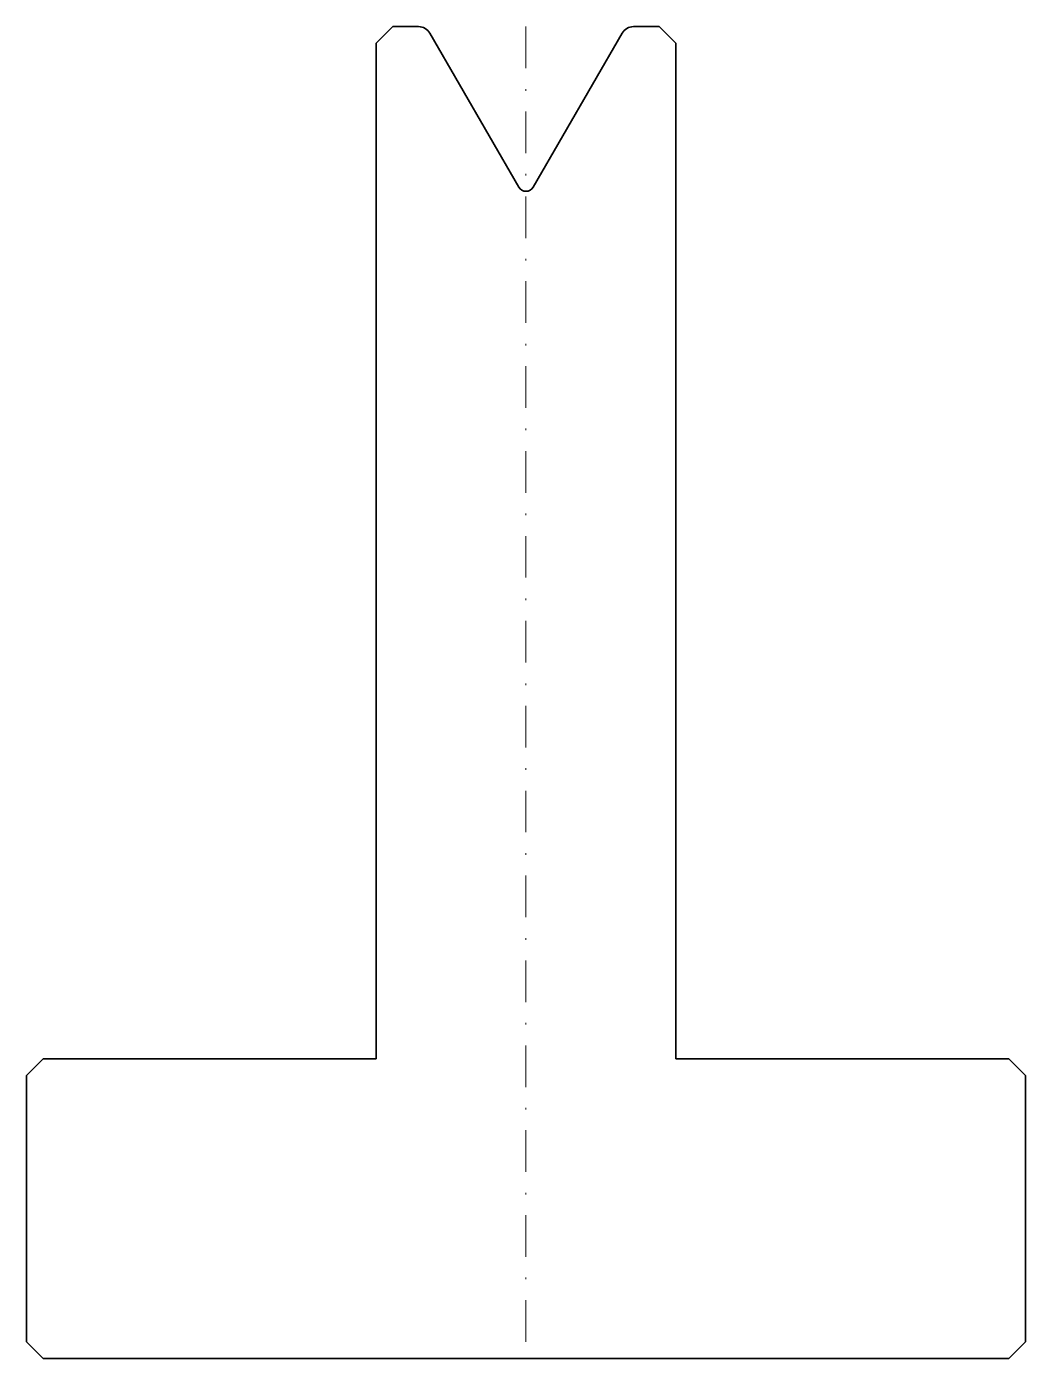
# Model space of a CAD drawing. Header units: millimetres. Extents: x -30 to 30, y 0 to 80.
import ezdxf

# ---------------------------------------------------------------- set-up
doc = ezdxf.new("R2010")
doc.units = ezdxf.units.MM
doc.header["$LTSCALE"] = 5
doc.linetypes.add('DASHDOT', pattern=[1, 0.5, -0.25, 0, -0.25])
doc.layers.add('2', color=7, linetype='Continuous', lineweight=18)

msp = doc.modelspace()

# ---------------------------------------------------------------- linework, layer by layer
at = {"layer": '2', "color": 7, "linetype": 'Continuous', "lineweight": 35}
for p, q in [((-9, 79), (-8, 80)), ((-8, 80), (-6.462, 80)), ((-5.769, 79.6), (-0.433, 70.358)), ((0.433, 70.358), (5.769, 79.6)), ((6.462, 80), (8, 80)), ((8, 80), (9, 79)), ((-9, 18), (-9, 79)), ((9, 79), (9, 18)), ((-30, 17), (-29, 18)), ((-29, 18), (-9, 18)), ((9, 18), (29, 18)), ((29, 18), (30, 17)), ((-30, 1), (-30, 17)), ((30, 17), (30, 1)), ((-29, 0), (-30, 1)), ((30, 1), (29, 0)), ((29, 0), (-29, 0))]:
    msp.add_line(p, q, dxfattribs=at)
at = {"layer": '2', "color": 7, "linetype": 'DASHDOT', "lineweight": 18}
msp.add_line((0, 80), (0, 0), dxfattribs=at)
at = {"layer": '2', "color": 7, "linetype": 'Continuous', "lineweight": 35}
for centre, radius, start, end in [((-6.462, 79.2), 0.8, 30, 90), ((6.462, 79.2), 0.8, 90, 150), ((0, 70.608), 0.5, 210, 330)]:
    msp.add_arc(centre, radius, start, end, dxfattribs=at)

doc.saveas('drawing.dxf')
